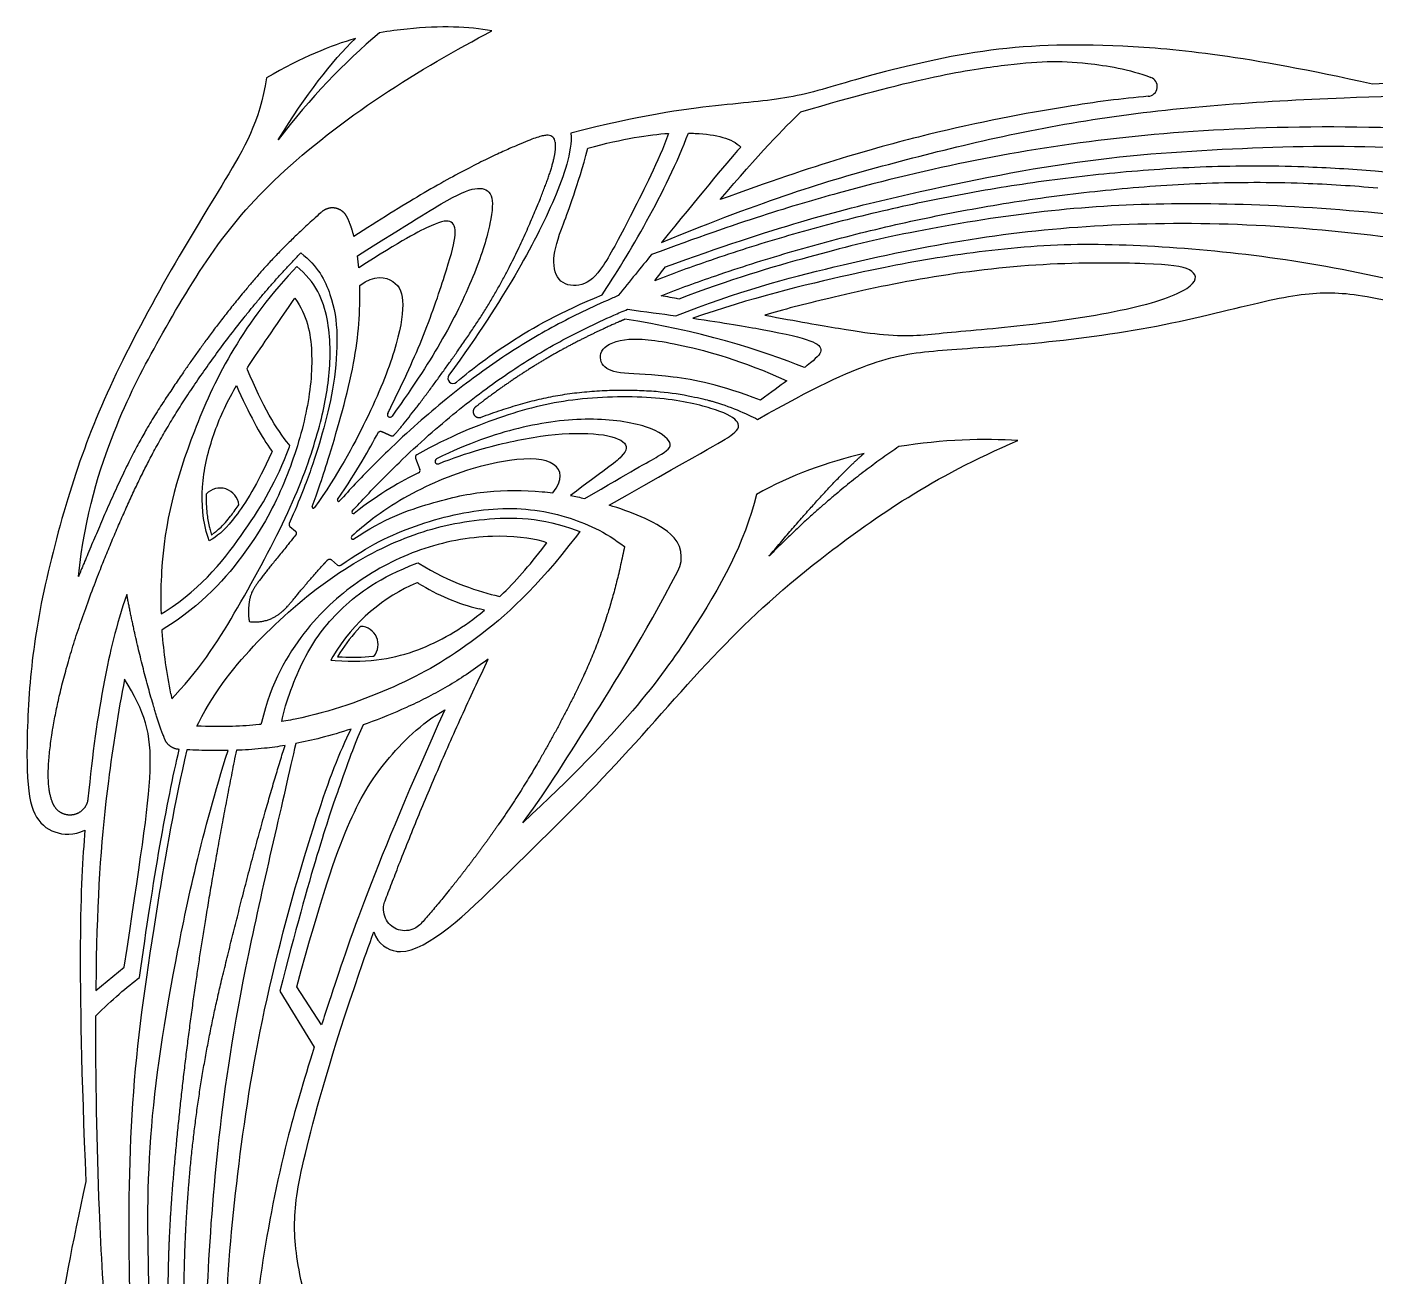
# Model space of a CAD drawing. Header units: millimetres. Extents: x -143 to 143, y -142 to 141.
# Drawn here: x 55.63 to 100.87, y 99.42 to 141.34 of the extents above; entities that cross this region are included whole.
import ezdxf

# ---------------------------------------------------------------- set-up
doc = ezdxf.new("R2010")
doc.units = ezdxf.units.MM
doc.header["$MEASUREMENT"] = 0
doc.layers.add('Layer 03', color=5, linetype='Continuous')

msp = doc.modelspace()

# ---------------------------------------------------------------- linework, layer by layer
at = {"layer": 'Layer 03'}
for p, q in [((64.682, 133.299), (64.562, 133.171)), ((64.785, 133.208), (64.682, 133.299)), ((64.539, 132.124), (64.615, 132.233)), ((64.615, 132.233), (64.689, 132.123)), ((63.014, 129.881), (63.039, 129.921)), ((63.031, 129.837), (63.014, 129.881)), ((62.567, 129.148), (62.655, 129.305)), ((62.655, 129.305), (62.729, 129.14)), ((63.824, 127.136), (63.854, 127.093)), ((64.453, 127.294), (64.419, 127.335)), ((64.434, 127.244), (64.453, 127.294)), ((63.854, 127.093), (63.833, 127.046)), ((68.667, 126.863), (68.813, 126.491)), ((61.642, 125.66), (61.641, 125.624)), ((62.716, 125.272), (62.736, 125.301)), ((61.78, 124.418), (61.814, 124.289)), ((64.452, 124.569), (64.633, 124.415)), ((73.864, 124.516), (74.18, 124.404)), ((61.739, 124.093), (61.704, 124.2)), ((61.836, 124.15), (61.739, 124.093)), ((61.814, 124.289), (61.921, 124.369)), ((73.077, 124.03), (72.951, 124.068)), ((72.997, 123.926), (73.077, 124.03)), ((74.18, 124.404), (74.063, 124.251)), ((65.843, 123.46), (66.051, 123.282)), ((68.707, 123.341), (68.749, 123.357)), ((68.749, 123.357), (68.788, 123.333)), ((68.729, 122.688), (68.686, 122.671)), ((68.769, 122.664), (68.729, 122.688)), ((71.45, 122.236), (71.498, 122.224)), ((71.498, 122.224), (71.534, 122.259)), ((60.122, 121.801), (60.126, 121.642)), ((60.126, 121.642), (60.261, 121.727)), ((70.982, 121.763), (70.803, 121.807)), ((70.837, 121.648), (70.982, 121.763)), ((60.2, 121.129), (60.153, 121.1)), ((60.153, 121.1), (60.157, 121.046)), ((66.827, 121.223), (66.797, 121.191)), ((65.894, 120.21), (65.82, 120.084)), ((65.82, 120.084), (65.966, 120.074)), ((66.129, 120.336), (66.045, 120.204)), ((66.045, 120.204), (66.201, 120.196)), ((67.233, 120.22), (67.272, 120.223)), ((60.449, 118.962), (60.485, 118.793)), ((60.485, 118.793), (60.603, 118.919)), ((64.177, 118.025), (64.207, 118.158)), ((61.328, 117.874), (61.393, 118.001)), ((61.472, 117.87), (61.328, 117.874)), ((63.479, 117.93), (63.415, 117.924)), ((63.494, 117.993), (63.479, 117.93)), ((64.311, 118.049), (64.177, 118.025)), ((57.939, 109.004), (58.891, 109.787)), ((65.51, 107.844), (64.681, 109.121)), ((64.11, 108.975), (65.269, 107.096))]:
    msp.add_line(p, q, dxfattribs=at)
for centre, radius, start, end in [((93.231, 139.341), 0.329, 274.6767, 69.624), ((91.494, 26.038), 110.855, 81.33957, 85.15046), ((69.925, 129.548), 0.174, 143.9148, 310.6069), ((67.808, 128.327), 0.0843, 154.0075, 324.3466), ((68.751, 126.896), 0.0907, 119.4731, 201.3789), ((69.41, 126.763), 0.09, 116.3279, 292.4567), ((68.728, 126.458), 0.0907, 295.8227, 21.3789), ((62.108, 125.233), 0.632, 6.1253, 137.5254), ((66.083, 125.458), 0.0401, 146.0993, 317.6139), ((65.244, 125.234), 0.0454, 159.1643, 324.9819), ((66.574, 125.055), 0.0494, 137.57, 307.4592), ((64.511, 124.638), 0.0907, 156.6759, 229.5574), ((66.563, 124.203), 0.0583, 132.0328, 304.5046), ((76.571, 123.545), 1.014, 332.3152, 49.8436), ((66.11, 123.351), 0.0907, 229.3794, 305.3599), ((72.481, 128.631), 7.027, 238.118, 256.1862), ((75.133, 122.076), 15.011, 183.9364, 191.9747), ((70.953, 117.257), 5.723, 136.5768, 147.4627), ((66.798, 120.611), 0.613, 320.7667, 87.2459), ((66.551, 127.478), 7.29, 267.2474, 275.3661)]:
    msp.add_arc(centre, radius, start, end, dxfattribs=at)
for points, degree in [([(57.355, 122.892), (57.568, 124.99), (58.582, 128.091), (59.902, 130.608), (61.743, 133.781), (63.837, 136.3), (67.499, 139.146), (70.04, 140.578), (71.226, 141.212)], 3), ([(66.646, 140.951), (65.831, 140.719), (64.868, 140.327), (63.661, 139.633)], 3), ([(67.456, 141.141), (66.266, 140.15), (65.133, 138.954), (64.059, 137.553)], 3), ([(64.059, 137.553), (64.988, 139.058), (65.851, 140.19), (66.646, 140.951)], 3), ([(100.779, 139.423), (96.465, 140.377), (92.003, 140.833), (87.697, 140.67), (83.452, 139.614), (81.38, 138.917), (79.05, 138.762), (76.225, 138.385), (73.882, 137.774)], 3), ([(63.661, 139.633), (63.436, 138.147), (62.395, 136.389), (60.159, 132.752), (58.178, 128.923), (57.036, 125.832), (56.049, 122.042), (55.667, 119.184), (55.583, 116.12), (55.813, 114.809), (56.507, 114.23), (57.198, 114.211), (57.573, 114.381)], 3), ([(112.57, 139.452), (110.771, 139.605), (108.086, 139.725), (100.779, 139.423)], 3), ([(78.891, 135.545), (80.166, 137.055), (81.064, 137.986), (81.595, 138.489)], 3), ([(77.16, 137.768), (76.807, 136.802), (75.865, 134.972), (74.922, 133.125), (74.275, 132.6), (73.446, 132.684), (73.217, 133.529), (73.552, 134.572), (74.089, 135.931), (74.453, 137.275)], 3), ([(74.453, 137.275), (75.646, 137.597), (76.495, 137.729), (77.16, 137.768)], 3), ([(74.924, 132.347), (75.79, 133.644), (77.088, 135.828), (77.823, 137.779)], 3), ([(79.582, 137.309), (79.042, 136.705), (78.147, 135.616), (76.918, 134.108)], 3), ([(66.759, 133.258), (66.748, 133.392), (66.734, 133.527), (66.717, 133.66)], 3), ([(76.589, 133.705), (76.239, 133.274), (75.864, 132.813), (75.465, 132.323)], 3), ([(76.692, 132.823), (76.815, 132.982), (76.937, 133.138), (77.056, 133.289)], 3), ([(63.039, 129.921), (63.348, 130.395), (63.794, 131.046), (64.539, 132.124)], 3), ([(77.5, 132.209), (77.308, 132.246), (77.11, 132.284), (76.905, 132.322)], 3), ([(75.776, 131.864), (76.388, 131.784), (76.925, 131.712), (77.398, 131.646)], 3), ([(80.384, 131.667), (81.484, 131.464), (82.269, 131.324), (82.859, 131.226)], 3), ([(81.718, 129.908), (80.379, 130.466), (78.011, 131.197), (75.686, 131.529)], 3), ([(64.419, 127.335), (64.009, 127.82), (63.516, 128.634), (63.031, 129.837)], 3), ([(81.129, 129.467), (80.892, 129.292), (80.603, 129.08), (80.245, 128.818)], 3), ([(62.729, 129.14), (63.148, 128.202), (63.525, 127.559), (63.824, 127.136)], 3), ([(66.05, 125.48), (66.722, 126.481), (67.116, 127.161), (67.41, 127.723)], 3), ([(84.881, 127.256), (82.633, 125.726), (80.528, 123.578)], 2), ([(88.883, 127.461), (87.761, 127.53), (86.36, 127.496), (84.881, 127.256)], 3), ([(83.718, 127.026), (82.495, 126.738), (81.255, 126.297), (80.105, 125.647)], 3), ([(80.528, 123.578), (82.709, 126.171), (83.718, 127.026)], 2), ([(68.768, 126.376), (68.179, 126.091), (67.513, 125.712), (66.605, 125.016)], 3), ([(80.105, 125.647), (79.708, 124.021), (78.12, 121.113), (75.601, 117.728), (72.267, 114.629)], 3), ([(73.872, 125.613), (74.022, 125.585), (74.18, 125.552), (74.349, 125.511)], 3), ([(77.225, 124.32), (76.677, 124.782), (75.836, 125.083), (75.159, 125.289)], 3), ([(71.534, 122.259), (72.001, 122.707), (72.472, 123.243), (72.997, 123.926)], 3), ([(68.788, 123.333), (69.811, 122.693), (70.835, 122.378), (71.45, 122.236)], 3), ([(68.686, 122.671), (67.645, 122.241), (66.581, 121.389), (65.894, 120.21)], 3), ([(64.681, 109.121), (65.515, 112.175), (66.422, 114.838), (67.549, 116.683), (68.861, 117.974), (69.646, 118.417)], 3), ([(63.415, 117.924), (62.856, 117.868), (62.233, 117.847), (61.472, 117.87)], 3), ([(59.404, 109.441), (59.87, 112.772), (60.314, 115.323), (60.736, 117.092)], 3), ([(57.573, 114.381), (57.419, 112.581), (57.299, 109.896), (57.601, 102.59)], 3), ([(57.934, 108.148), (58.496, 108.697), (58.986, 109.128), (59.404, 109.441)], 3), ([(57.601, 102.59), (56.648, 98.276), (56.191, 93.814), (56.355, 89.508), (57.41, 85.262), (58.107, 83.191), (58.262, 80.861), (58.639, 78.036), (59.25, 75.693)], 3)]:
    msp.add_open_spline(points, degree=degree, dxfattribs=at)
for points, knots in [([(71.226, 141.212), (70.451, 141.351), (69.301, 141.397), (67.785, 141.203), (67.456, 141.141)], [3831.293284, 3831.293284, 3831.293284, 3831.293284, 3835.682116, 3836.78708, 3836.78708, 3836.78708, 3836.78708]), ([(81.595, 138.489), (85.32, 139.597), (88.842, 140.177), (90.714, 140.236), (92.609, 139.923), (93.346, 139.65)], [127.26829, 127.26829, 127.26829, 127.26829, 132.17392, 137.07955, 140.29011, 140.29011, 140.29011, 140.29011]), ([(76.918, 134.108), (80.503, 135.576), (84.278, 136.728), (91.477, 138.458), (98.926, 138.995), (104.31, 139.093), (106.337, 139.09)], [3950.348208, 3950.348208, 3950.348208, 3950.348208, 3958.301623, 3966.255041, 3974.208458, 3980.136216, 3980.136216, 3980.136216, 3980.136216]), ([(93.258, 139.013), (92.381, 138.941), (90.111, 138.633), (86.112, 137.862), (82.158, 136.743), (78.891, 135.545)], [141.271245, 141.271245, 141.271245, 141.271245, 145.270358, 151.1715, 157.072641, 157.072641, 157.072641, 157.072641]), ([(115.268, 136.029), (113.504, 136.449), (109.071, 137.198), (103.919, 137.952), (97.364, 138.042), (92.093, 137.655), (87.428, 136.924), (82.906, 135.827), (79.655, 134.835), (76.589, 133.705)], [3704.259652, 3704.259652, 3704.259652, 3704.259652, 3708.694527, 3715.32425, 3721.953973, 3728.583697, 3735.21342, 3741.843144, 3748.472865, 3748.472865, 3748.472865, 3748.472865]), ([(73.882, 137.774), (73.924, 137.147), (73.352, 135.493), (72.153, 133.173), (70.802, 131.047), (69.785, 129.651)], [3918.311601, 3918.311601, 3918.311601, 3918.311601, 3921.565997, 3925.120136, 3928.512036, 3928.512036, 3928.512036, 3928.512036]), ([(77.823, 137.779), (77.9, 137.777), (78.721, 137.741), (79.291, 137.605), (79.582, 137.309)], [3942.149698, 3942.149698, 3942.149698, 3942.149698, 3942.431489, 3945.228885, 3945.228885, 3945.228885, 3945.228885]), ([(77.056, 133.289), (80.805, 134.651), (84.815, 135.69), (90.992, 136.956), (96.413, 137.302), (101.859, 137.425), (107.305, 136.639), (112.462, 135.532), (115.245, 134.65)], [3658.826492, 3658.826492, 3658.826492, 3658.826492, 3666.380417, 3673.934343, 3681.488268, 3689.042194, 3696.596119, 3702.739265, 3702.739265, 3702.739265, 3702.739265]), ([(100.866, 136.496), (100.072, 136.563), (98.718, 136.647), (96.825, 136.68), (95.213, 136.651), (93.658, 136.569), (91.657, 136.406), (89.226, 136.113), (86.391, 135.626), (83.663, 135.021), (81.059, 134.32), (78.743, 133.586), (77.31, 133.064), (76.692, 132.823)], [3631.243881, 3631.243881, 3631.243881, 3631.243881, 3633.877733, 3635.730505, 3637.500324, 3639.209039, 3640.877653, 3644.137221, 3647.30357, 3650.384546, 3653.374569, 3656.219945, 3658.414613, 3658.414613, 3658.414613, 3658.414613]), ([(66.717, 133.66), (68.483, 134.768), (69.952, 135.695), (70.805, 136.012), (71.289, 135.781), (71.237, 134.883), (70.741, 133.167), (69.664, 130.926), (68.662, 129.373), (67.877, 128.278)], [118.690664, 118.690664, 118.690664, 118.690664, 120.862816, 123.034969, 125.207121, 127.379273, 129.551425, 131.723577, 133.813716, 133.813716, 133.813716, 133.813716]), ([(76.905, 132.322), (77.512, 132.558), (78.924, 133.072), (81.212, 133.797), (83.793, 134.492), (86.496, 135.092), (89.305, 135.574), (91.713, 135.865), (93.694, 136.026), (95.232, 136.107), (96.826, 136.136), (98.744, 136.102), (100.131, 136.014), (100.963, 135.941)], [3571.061777, 3571.061777, 3571.061777, 3571.061777, 3573.212792, 3576.031085, 3578.994603, 3582.047661, 3585.184567, 3588.413444, 3590.065814, 3591.755776, 3593.504881, 3595.335778, 3598.097909, 3598.097909, 3598.097909, 3598.097909]), ([(115.478, 132.38), (113.734, 132.769), (107.637, 134.232), (102.171, 135.028), (97.148, 135.403), (92.976, 135.436), (89.054, 135.124), (84.773, 134.377), (82.161, 133.722), (79.184, 132.854), (77.5, 132.209)], [3528.271159, 3528.271159, 3528.271159, 3528.271159, 3533.302657, 3538.677726, 3544.052795, 3549.427863, 3554.802932, 3560.178001, 3565.55307, 3570.928138, 3570.928138, 3570.928138, 3570.928138]), ([(67.732, 128.364), (67.755, 128.41), (68.175, 129.274), (68.935, 130.849), (69.707, 133.166), (70.067, 134.381), (69.931, 134.875), (69.398, 134.822), (68.196, 134.174), (66.759, 133.258)], [134.089791, 134.089791, 134.089791, 134.089791, 134.21637, 136.504253, 138.792136, 141.080019, 143.367902, 145.655785, 147.943667, 147.943667, 147.943667, 147.943667]), ([(77.398, 131.646), (79.478, 132.465), (82.8, 133.356), (87.3, 134.289), (91.661, 134.751), (96.515, 134.792), (101.644, 134.306), (107.128, 133.414), (113.177, 131.687), (115.208, 130.898), (115.966, 130.522)], [3482.955315, 3482.955315, 3482.955315, 3482.955315, 3488.463377, 3493.97144, 3499.479503, 3504.987566, 3510.495629, 3516.003693, 3521.511756, 3526.152822, 3526.152822, 3526.152822, 3526.152822]), ([(105.286, 131.756), (104.111, 132.131), (101.823, 132.81), (97.829, 133.595), (93.64, 134.011), (89.944, 134.09), (86.461, 133.664), (83.53, 133.126), (79.887, 132.232), (77.967, 131.565)], [4104.335622, 4104.335622, 4104.335622, 4104.335622, 4108.241467, 4113.716094, 4119.190721, 4124.665348, 4130.139975, 4135.614602, 4141.4646, 4141.4646, 4141.4646, 4141.4646]), ([(64.817, 133.756), (65.387, 133.327), (65.887, 132.325), (66.08, 131.059), (65.958, 129.354), (65.588, 127.85), (65.207, 126.581), (64.804, 125.545), (64.428, 124.674)], [4032.891342, 4032.891342, 4032.891342, 4032.891342, 4034.729544, 4036.567747, 4038.405949, 4040.244151, 4042.082354, 4043.783401, 4043.783401, 4043.783401, 4043.783401]), ([(64.562, 133.171), (62.774, 131.257), (60.983, 127.562), (60.15, 124.37), (60.112, 122.235), (60.122, 121.801)], [310.550513, 310.550513, 310.550513, 310.550513, 316.629374, 322.708235, 324.224901, 324.224901, 324.224901, 324.224901]), ([(60.603, 118.919), (61.53, 119.907), (62.71, 121.801), (64.545, 125.214), (65.41, 127.661), (65.807, 129.485), (65.837, 131.444), (65.391, 132.674), (64.785, 133.208)], [292.496654, 292.496654, 292.496654, 292.496654, 295.355155, 298.333005, 301.310854, 304.288704, 307.266553, 310.244402, 310.244402, 310.244402, 310.244402]), ([(66.792, 132.664), (67.284, 133.036), (68.05, 132.881), (68.331, 132.153), (68.054, 130.588), (67.163, 128.344), (66.046, 126.298), (65.281, 125.208)], [77.887346, 77.887346, 77.887346, 77.887346, 80.141014, 82.394682, 84.64835, 86.902019, 88.963968, 88.963968, 88.963968, 88.963968]), ([(82.859, 131.226), (83.578, 131.106), (85.088, 130.909), (86.215, 131.08), (89.376, 131.316), (93.224, 131.935), (94.979, 132.674), (94.82, 133.258), (93.564, 133.41), (89.767, 133.452), (85.711, 132.956), (82.548, 132.246), (80.988, 131.851), (80.384, 131.667)], [74.386335, 74.386335, 74.386335, 74.386335, 75.750108, 79.165926, 82.581744, 85.997562, 89.413381, 92.829199, 96.245017, 99.660835, 103.076653, 106.492471, 109.434457, 109.434457, 109.434457, 109.434457]), ([(65.202, 125.25), (65.369, 125.69), (65.807, 126.999), (66.687, 130.064), (66.82, 131.795), (66.792, 132.664)], [69.636835, 69.636835, 69.636835, 69.636835, 72.025668, 75.106236, 77.887346, 77.887346, 77.887346, 77.887346]), ([(64.689, 132.123), (65.06, 131.575), (65.275, 130.281), (65.032, 128.274), (64.32, 126.026), (63.174, 123.833), (61.51, 121.932), (60.2, 121.129)], [275.44237, 275.44237, 275.44237, 275.44237, 278.149772, 281.034781, 283.91979, 286.804799, 289.655933, 289.655933, 289.655933, 289.655933]), ([(75.465, 132.323), (75.344, 132.271), (74.903, 132.079), (74.157, 131.733), (73.241, 131.261), (72.35, 130.747), (71.468, 130.18), (70.579, 129.546), (69.664, 128.834), (68.704, 128.021), (67.684, 127.073), (66.817, 126.192), (66.289, 125.623), (66.113, 125.431)], [3749.867541, 3749.867541, 3749.867541, 3749.867541, 3750.303057, 3751.458055, 3752.585609, 3753.710393, 3754.857219, 3756.051264, 3757.318057, 3758.691385, 3760.211051, 3761.917682, 3762.778933, 3762.778933, 3762.778933, 3762.778933]), ([(70.039, 129.416), (70.616, 129.911), (71.866, 130.836), (73.535, 131.776), (74.924, 132.347)], [3929.070293, 3929.070293, 3929.070293, 3929.070293, 3931.911701, 3935.332975, 3935.332975, 3935.332975, 3935.332975]), ([(80.147, 128.169), (82.048, 129.247), (84.216, 130.258), (86.163, 130.506), (89.219, 130.666), (93.629, 131.221), (97.464, 132.26), (99.386, 132.51), (101.362, 132.199), (105.322, 131.11), (108.684, 129.93), (109.158, 129.759)], [3327.344045, 3327.344045, 3327.344045, 3327.344045, 3332.33914, 3337.334236, 3342.329332, 3347.324428, 3352.319523, 3357.314619, 3362.309715, 3367.304811, 3368.079756, 3368.079756, 3368.079756, 3368.079756]), ([(66.538, 125.089), (66.704, 125.27), (67.217, 125.823), (68.063, 126.682), (69.065, 127.613), (70.007, 128.411), (70.904, 129.109), (71.773, 129.729), (72.633, 130.282), (73.502, 130.783), (74.397, 131.245), (75.159, 131.598), (75.624, 131.799), (75.776, 131.864)], [3469.692756, 3469.692756, 3469.692756, 3469.692756, 3470.505543, 3472.18639, 3473.678931, 3475.026024, 3476.268242, 3477.435258, 3478.553525, 3479.649826, 3480.750959, 3481.882911, 3482.426597, 3482.426597, 3482.426597, 3482.426597]), ([(77.967, 131.565), (79.049, 131.408), (80.843, 131.102), (82.078, 130.809), (82.392, 130.492), (82.096, 130.202), (81.75, 129.933), (81.718, 129.908)], [4141.4646, 4141.4646, 4141.4646, 4141.4646, 4142.820624, 4144.929728, 4147.038831, 4149.147934, 4149.356682, 4149.356682, 4149.356682, 4149.356682]), ([(80.245, 128.818), (78.893, 129.325), (77.155, 129.681), (75.51, 129.682), (74.884, 129.908), (74.79, 130.566), (75.704, 130.958), (77.369, 130.758), (79.592, 130.158), (81.129, 129.467)], [41.781258, 41.781258, 41.781258, 41.781258, 43.879291, 45.977325, 48.075358, 50.173392, 52.271425, 54.369459, 56.467492, 56.467492, 56.467492, 56.467492]), ([(61.704, 124.2), (61.52, 124.764), (61.437, 125.963), (61.817, 127.576), (62.253, 128.588), (62.567, 129.148)], [47.991493, 47.991493, 47.991493, 47.991493, 50.332409, 52.816804, 55.237072, 55.237072, 55.237072, 55.237072]), ([(75.159, 125.289), (78.655, 127.274), (79.502, 127.711), (79.585, 128.126), (78.748, 128.538), (76.889, 128.963), (74.011, 128.927), (71.727, 128.371), (69.816, 127.602), (68.707, 126.975)], [3448.472399, 3448.472399, 3448.472399, 3448.472399, 3451.133087, 3453.793774, 3456.454462, 3459.115149, 3461.775836, 3464.436524, 3467.05646, 3467.05646, 3467.05646, 3467.05646]), ([(70.869, 128.242), (71.098, 128.329), (71.532, 128.482), (72.177, 128.684), (72.808, 128.85), (73.441, 128.979), (74.089, 129.072), (74.757, 129.13), (75.432, 129.156), (76.094, 129.152), (76.891, 129.11), (77.744, 128.996), (78.483, 128.814), (79.162, 128.638), (79.767, 128.359), (80.147, 128.169)], [3311.091697, 3311.091697, 3311.091697, 3311.091697, 3311.871429, 3312.613044, 3313.325881, 3314.030684, 3314.748793, 3315.493256, 3316.246619, 3316.984424, 3317.682102, 3318.887223, 3319.825921, 3320.197174, 3327.344045, 3327.344045, 3327.344045, 3327.344045]), ([(74.349, 125.511), (75.928, 126.447), (77.007, 127.019), (77.393, 127.341), (76.595, 127.977), (74.556, 128.271), (72.234, 127.984), (70.456, 127.381), (69.37, 126.844)], [92.261029, 92.261029, 92.261029, 92.261029, 94.560106, 96.859182, 99.158258, 101.457334, 103.75641, 105.910524, 105.910524, 105.910524, 105.910524]), ([(69.445, 126.68), (69.914, 126.874), (70.974, 127.227), (72.91, 127.674), (74.774, 127.745), (75.807, 127.452), (75.76, 126.971), (74.969, 126.451), (73.872, 125.613)], [106.215501, 106.215501, 106.215501, 106.215501, 107.715982, 109.825609, 111.935236, 114.044863, 116.154489, 118.264116, 118.264116, 118.264116, 118.264116]), ([(60.261, 121.727), (61.541, 122.532), (63.113, 124.604), (63.992, 126.071), (64.434, 127.244)], [324.547723, 324.547723, 324.547723, 324.547723, 328.414701, 332.359272, 332.359272, 332.359272, 332.359272]), ([(67.265, 110.969), (67.4, 110.545), (67.823, 110.322), (69.014, 110.257), (72.162, 113.334), (75.377, 116.472), (78.925, 120.636), (82.065, 123.466), (86.008, 126.238), (88.883, 127.461)], [3368.079756, 3368.079756, 3368.079756, 3368.079756, 3369.336464, 3369.573108, 3374.192127, 3380.304498, 3386.416869, 3392.52924, 3398.641611, 3398.641611, 3398.641611, 3398.641611]), ([(63.833, 127.046), (63.358, 125.991), (62.592, 124.773), (62.092, 124.301), (61.836, 124.15)], [58.160285, 58.160285, 58.160285, 58.160285, 60.207723, 62.054799, 62.054799, 62.054799, 62.054799]), ([(73.275, 125.705), (73.622, 126.14), (73.53, 126.804), (71.992, 126.935), (69.398, 126.21), (67.587, 125.15), (66.742, 124.443), (66.524, 124.246)], [16.083201, 16.083201, 16.083201, 16.083201, 17.95318, 19.833941, 21.714703, 23.595464, 24.31836, 24.31836, 24.31836, 24.31836]), ([(66.596, 124.155), (67.583, 124.833), (69.302, 125.435), (71.05, 125.805), (72.406, 125.793), (73.154, 125.719), (73.275, 125.705)], [24.511851, 24.511851, 24.511851, 24.511851, 26.705894, 28.960937, 31.21598, 31.642456, 31.642456, 31.642456, 31.642456]), ([(61.641, 125.624), (61.637, 125.421), (61.651, 125.069), (61.717, 124.668), (61.765, 124.471), (61.78, 124.418)], [22.783502, 22.783502, 22.783502, 22.783502, 23.4547, 23.945714, 24.126111, 24.126111, 24.126111, 24.126111]), ([(61.393, 118.001), (61.947, 119.088), (63.338, 120.802), (65.791, 122.945), (68.351, 124.319), (70.674, 124.876), (72.744, 124.916), (73.864, 124.516)], [290.05794, 290.05794, 290.05794, 290.05794, 293.328386, 296.725477, 300.122568, 303.519659, 306.91675, 306.91675, 306.91675, 306.91675]), ([(61.921, 124.369), (61.94, 124.383), (62.073, 124.486), (62.254, 124.669), (62.446, 124.902), (62.588, 125.089), (62.672, 125.208), (62.716, 125.272)], [24.420176, 24.420176, 24.420176, 24.420176, 24.496889, 24.97459, 25.270131, 25.494028, 25.751347, 25.751347, 25.751347, 25.751347]), ([(66.163, 123.277), (67.086, 123.932), (68.602, 124.674), (71.333, 125.313), (73.572, 125.059), (75.036, 124.399), (75.678, 123.898)], [4054.59722, 4054.59722, 4054.59722, 4054.59722, 4057.557062, 4060.578282, 4063.599502, 4066.048953, 4066.048953, 4066.048953, 4066.048953]), ([(72.951, 124.068), (72.535, 124.194), (71.11, 124.347), (68.768, 123.897), (66.664, 122.776), (64.908, 121.185), (63.826, 119.363), (63.494, 117.993)], [335.628333, 335.628333, 335.628333, 335.628333, 337.93287, 340.780956, 343.629043, 346.477129, 349.282869, 349.282869, 349.282869, 349.282869]), ([(74.063, 124.251), (72.729, 122.504), (70.592, 120.597), (68.083, 119.156), (65.716, 118.32), (64.416, 118.068), (64.311, 118.049)], [307.418105, 307.418105, 307.418105, 307.418105, 311.935251, 316.452397, 320.969543, 321.361925, 321.361925, 321.361925, 321.361925]), ([(64.207, 118.158), (64.36, 118.845), (64.983, 120.43), (66.075, 121.823), (67.443, 122.859), (68.707, 123.341)], [321.695104, 321.695104, 321.695104, 321.695104, 324.259264, 326.989146, 329.68897, 329.68897, 329.68897, 329.68897]), ([(72.267, 114.629), (72.883, 115.434), (74.382, 117.809), (76.283, 120.814), (77.469, 123.074)], [3434.208712, 3434.208712, 3434.208712, 3434.208712, 3440.008839, 3445.401442, 3445.401442, 3445.401442, 3445.401442]), ([(58.979, 122.291), (58.613, 121.261), (58.099, 118.96), (57.829, 117.006), (57.672, 115.433)], [3997.58715, 3997.58715, 3997.58715, 3997.58715, 4002.752872, 4010.041492, 4010.041492, 4010.041492, 4010.041492]), ([(65.966, 120.074), (67.17, 119.993), (68.792, 120.311), (70.181, 121.126), (70.837, 121.648)], [660.450065, 660.450065, 660.450065, 660.450065, 663.5463, 666.587489, 666.587489, 666.587489, 666.587489]), ([(71.109, 120.123), (71.045, 120.076), (70.774, 119.877), (70.294, 119.547), (69.66, 119.158), (69.018, 118.81), (68.153, 118.397), (67.444, 118.107), (66.951, 117.93), (66.904, 117.913)], [4087.002766, 4087.002766, 4087.002766, 4087.002766, 4087.26517, 4088.114322, 4088.927236, 4089.724704, 4090.527249, 4092.0947, 4092.259035, 4092.259035, 4092.259035, 4092.259035]), ([(58.9, 119.445), (58.692, 118.371), (58.206, 115.246), (57.981, 112.276), (57.942, 109.388), (57.939, 109.004)], [34.47746, 34.47746, 34.47746, 34.47746, 39.429037, 47.382454, 48.556154, 48.556154, 48.556154, 48.556154]), ([(58.891, 109.787), (59.401, 113.24), (60.027, 116.946), (59.584, 118.363), (58.9, 119.445)], [49.915446, 49.915446, 49.915446, 49.915446, 55.395807, 60.876167, 60.876167, 60.876167, 60.876167]), ([(69.646, 118.417), (67.284, 113.193), (66.289, 110.225), (65.592, 108.096), (65.51, 107.844)], [53.51527, 53.51527, 53.51527, 53.51527, 58.989897, 59.763669, 59.763669, 59.763669, 59.763669]), ([(65.378, 79.209), (64.56, 81.289), (63.668, 84.611), (62.736, 89.111), (62.273, 93.471), (62.232, 98.325), (62.718, 103.455), (63.61, 108.939), (65.337, 114.987), (66.127, 117.019), (66.502, 117.776)], [3482.955314, 3482.955314, 3482.955314, 3482.955314, 3488.463376, 3493.971439, 3499.479502, 3504.987565, 3510.495628, 3516.003691, 3521.511754, 3526.152821, 3526.152821, 3526.152821, 3526.152821]), ([(66.904, 117.913), (66.68, 117.42), (66.121, 115.933), (65.168, 113.092), (64.11, 108.975)], [4092.259035, 4092.259035, 4092.259035, 4092.259035, 4096.441737, 4101.90355, 4101.90355, 4101.90355, 4101.90355]), ([(66.502, 117.776), (66.167, 117.667), (65.552, 117.486), (64.927, 117.344), (64.644, 117.289)], [3526.152821, 3526.152821, 3526.152821, 3526.152821, 3527.317658, 3528.271158, 3528.271158, 3528.271158, 3528.271158]), ([(64.644, 117.289), (64.255, 115.544), (62.792, 109.448), (61.996, 103.982), (61.622, 98.959), (61.589, 94.787), (61.9, 90.864), (62.647, 86.584), (63.302, 83.971), (64.17, 80.995), (64.815, 79.311)], [3528.271158, 3528.271158, 3528.271158, 3528.271158, 3533.302656, 3538.677725, 3544.052794, 3549.427863, 3554.802932, 3560.178, 3565.553069, 3570.928137, 3570.928137, 3570.928137, 3570.928137]), ([(64.288, 117.225), (64.058, 117.187), (63.546, 117.116), (62.999, 117.077), (62.684, 117.064), (62.653, 117.063)], [3614.331407, 3614.331407, 3614.331407, 3614.331407, 3615.101652, 3616.040407, 3616.143581, 3616.143581, 3616.143581, 3616.143581]), ([(60.996, 117.079), (60.575, 115.315), (59.826, 110.881), (59.072, 105.729), (58.982, 99.174), (59.369, 93.904), (60.1, 89.238), (61.198, 84.717), (62.19, 81.466), (63.32, 78.4)], [3704.259651, 3704.259651, 3704.259651, 3704.259651, 3708.694526, 3715.324249, 3721.953973, 3728.583696, 3735.213419, 3741.843143, 3748.472865, 3748.472865, 3748.472865, 3748.472865]), ([(63.735, 78.867), (62.374, 82.616), (61.335, 86.626), (60.068, 92.803), (59.723, 98.224), (59.599, 103.67), (60.386, 109.115), (61.492, 114.272), (62.375, 117.055)], [3658.826491, 3658.826491, 3658.826491, 3658.826491, 3666.380417, 3673.934342, 3681.488268, 3689.042193, 3696.596119, 3702.739264, 3702.739264, 3702.739264, 3702.739264]), ([(62.375, 117.055), (62.179, 117.052), (61.719, 117.051), (61.259, 117.066), (60.996, 117.079)], [3702.739264, 3702.739264, 3702.739264, 3702.739264, 3703.387194, 3704.259651, 3704.259651, 3704.259651, 3704.259651]), ([(68.855, 81.958), (67.777, 83.858), (66.766, 86.027), (66.519, 87.974), (66.359, 91.03), (65.803, 95.44), (64.765, 99.275), (64.514, 101.197), (64.825, 103.173), (65.914, 107.133), (67.094, 110.495), (67.265, 110.969)], [3327.344045, 3327.344045, 3327.344045, 3327.344045, 3332.339141, 3337.334237, 3342.329333, 3347.324428, 3352.319524, 3357.31462, 3362.309716, 3367.304812, 3368.079756, 3368.079756, 3368.079756, 3368.079756]), ([(62.916, 78.729), (61.448, 82.313), (60.296, 86.089), (58.566, 93.288), (58.029, 100.737), (57.931, 106.121), (57.934, 108.148)], [3950.348209, 3950.348209, 3950.348209, 3950.348209, 3958.301624, 3966.255041, 3974.208458, 3980.136217, 3980.136217, 3980.136217, 3980.136217]), ([(65.269, 107.096), (64.894, 105.922), (64.215, 103.634), (63.429, 99.639), (63.013, 95.451), (62.934, 91.755), (63.361, 88.272), (63.899, 85.341), (64.792, 81.697), (65.459, 79.778)], [4104.335623, 4104.335623, 4104.335623, 4104.335623, 4108.241468, 4113.716095, 4119.190722, 4124.665349, 4130.139976, 4135.614603, 4141.464601, 4141.464601, 4141.464601, 4141.464601])]:
    msp.add_open_spline(points, degree=3, knots=knots, dxfattribs=at)
for points, weights, knots in [([(67.844, 127.622), (67.881, 127.606), (67.921, 127.614), (67.948, 127.644), (68.32, 128.054), (69.793, 130.008), (71.516, 132.549), (72.667, 135.066), (73.415, 137.002), (73.387, 137.853), (72.479, 137.595), (69.464, 136.175), (66.599, 134.307)], [1, 0.87290396895, 0.87290396895, 1, 1, 1, 1, 1, 1, 1, 1, 1, 1], [3764.827276, 3764.827276, 3764.827276, 3764.827276, 3764.952824, 3764.952824, 3764.952824, 3767.5902, 3770.692215, 3773.79423, 3776.896244, 3779.998259, 3783.100274, 3786.202288, 3786.202288, 3786.202288, 3786.202288]), ([(66.599, 134.307), (66.541, 134.542), (66.466, 134.763), (66.367, 134.963), (66.29, 135.119), (66.152, 135.225), (65.981, 135.258), (65.81, 135.291), (65.642, 135.245), (65.512, 135.129), (64.406, 134.145), (63.184, 132.83), (61.699, 130.947), (60.501, 129.215), (59.03, 126.979), (57.57, 123.421), (57.355, 122.892)], [1, 1, 1, 1, 0.930756199941, 0.930756199941, 1, 0.930756199941, 0.930756199941, 1, 1, 1, 1, 1, 1, 1, 1], [3786.202288, 3786.202288, 3786.202288, 3786.202288, 3786.987473, 3786.987473, 3786.987473, 3787.543003, 3787.543003, 3787.543003, 3788.098532, 3788.098532, 3788.098532, 3791.128509, 3794.541327, 3797.954145, 3801.366963, 3804.779781, 3804.779781, 3804.779781, 3804.779781]), ([(57.672, 115.433), (57.644, 115.162), (57.463, 114.959), (57.196, 114.902), (56.929, 114.844), (56.68, 114.955), (56.544, 115.192), (56.517, 115.238), (56.317, 115.669), (56.289, 116.978), (57.004, 120.442), (58.992, 125.478), (60.812, 128.919), (63.425, 132.334), (64.817, 133.756)], [1, 0.872030556452, 0.872030556452, 1, 0.872030556452, 0.872030556452, 1, 1, 1, 1, 1, 1, 1, 1, 1], [4010.041492, 4010.041492, 4010.041492, 4010.041492, 4010.882556, 4010.882556, 4010.882556, 4011.72362, 4011.72362, 4011.72362, 4012.272706, 4016.396433, 4020.52016, 4024.643888, 4028.767615, 4032.891342, 4032.891342, 4032.891342, 4032.891342]), ([(75.686, 131.529), (75.505, 131.45), (74.998, 131.226), (74.183, 130.835), (73.254, 130.333), (72.345, 129.782), (71.486, 129.196), (70.934, 128.784), (70.677, 128.585), (70.595, 128.522), (70.575, 128.421), (70.625, 128.331), (70.676, 128.241), (70.772, 128.206), (70.869, 128.242)], [1, 1, 1, 1, 1, 1, 1, 1, 1, 0.838481319577, 0.838481319577, 1, 0.838481319577, 0.838481319577, 1], [3304.046426, 3304.046426, 3304.046426, 3304.046426, 3304.701379, 3305.879551, 3307.032625, 3308.193048, 3309.39361, 3310.469157, 3310.469157, 3310.469157, 3310.780427, 3310.780427, 3310.780427, 3311.091697, 3311.091697, 3311.091697, 3311.091697]), ([(67.41, 127.723), (67.434, 127.768), (67.481, 127.784), (67.527, 127.764), (67.644, 127.712), (67.749, 127.665), (67.844, 127.622)], [1, 0.819248827821, 0.819248827821, 1, 1, 1, 1], [3764.2941858, 3764.2941858, 3764.2941858, 3764.2941858, 3764.4450101, 3764.4450101, 3764.4450101, 3764.8272756, 3764.8272756, 3764.8272756, 3764.8272756]), ([(64.633, 124.415), (64.672, 124.381), (64.677, 124.33), (64.645, 124.289), (64.05, 123.541), (63.31, 122.657), (63.06, 122.188), (63.043, 121.584), (63.091, 121.381)], [1, 0.812675566211, 0.812675566211, 1, 1, 1, 1, 1, 1], [4044.171934, 4044.171934, 4044.171934, 4044.171934, 4044.325617, 4044.325617, 4044.325617, 4045.588527, 4046.889581, 4048.190636, 4048.190636, 4048.190636, 4048.190636]), ([(75.678, 123.898), (75.19, 121.431), (73.881, 118.484), (71.666, 114.684), (69.498, 111.972), (68.853, 111.249), (68.611, 110.977), (68.252, 110.923), (67.941, 111.111), (67.629, 111.298), (67.51, 111.642), (67.637, 111.982), (68.478, 114.236), (69.588, 116.942), (71.109, 120.123)], [1, 1, 1, 1, 1, 1, 0.846311431323, 0.846311431323, 1, 0.846311431323, 0.846311431323, 1, 1, 1, 1], [4066.048953, 4066.048953, 4066.048953, 4066.048953, 4072.106162, 4078.163373, 4081.34029, 4081.34029, 4081.34029, 4082.443652, 4082.443652, 4082.443652, 4083.547015, 4083.547015, 4083.547015, 4087.002766, 4087.002766, 4087.002766, 4087.002766]), ([(63.091, 121.381), (63.568, 121.333), (64.145, 121.625), (64.465, 121.996), (65.18, 122.876), (65.675, 123.407), (65.718, 123.454), (65.753, 123.491), (65.804, 123.494), (65.843, 123.46)], [1, 1, 1, 1, 1, 1, 1, 0.815441298098, 0.815441298098, 1], [4048.190636, 4048.190636, 4048.190636, 4048.190636, 4050.071397, 4051.952158, 4053.83292, 4054.010571, 4054.010571, 4054.010571, 4054.163056, 4054.163056, 4054.163056, 4054.163056]), ([(60.736, 117.092), (60.512, 117.105), (60.33, 117.236), (60.247, 117.444), (59.781, 118.612), (59.218, 120.973), (58.979, 122.291)], [1, 0.895600235584, 0.895600235584, 1, 1, 1, 1], [3991.199772, 3991.199772, 3991.199772, 3991.199772, 3991.900918, 3991.900918, 3991.900918, 3997.58715, 3997.58715, 3997.58715, 3997.58715]), ([(64.702, 78.716), (64.466, 79.322), (63.952, 80.735), (63.227, 83.023), (62.532, 85.603), (61.933, 88.307), (61.45, 91.115), (61.16, 93.524), (60.998, 95.505), (60.917, 97.043), (60.888, 98.636), (60.922, 100.555), (61.01, 101.941), (61.083, 102.774), (61.277, 104.987), (61.637, 107.181), (62.159, 109.341), (62.8, 111.989), (63.551, 114.908), (64.288, 117.225)], [1, 1, 1, 1, 1, 1, 1, 1, 1, 1, 1, 1, 1, 1, 0.998131659567, 0.998131659567, 1, 1, 1, 1], [3571.061777, 3571.061777, 3571.061777, 3571.061777, 3573.212791, 3576.031084, 3578.994602, 3582.04766, 3585.184567, 3588.413443, 3590.065813, 3591.755775, 3593.504881, 3595.335777, 3598.097908, 3598.097908, 3598.097908, 3605.439334, 3605.439334, 3605.439334, 3614.331407, 3614.331407, 3614.331407, 3614.331407]), ([(62.653, 117.063), (62.143, 114.539), (61.719, 112.126), (61.395, 109.997), (61.025, 107.567), (60.736, 105.126), (60.528, 102.677), (60.461, 101.883), (60.377, 100.528), (60.344, 98.636), (60.373, 97.024), (60.455, 95.469), (60.618, 93.468), (60.911, 91.037), (61.398, 88.202), (62.003, 85.474), (62.705, 82.869), (63.438, 80.553), (63.96, 79.121), (64.201, 78.502)], [1, 1, 1, 1, 0.999631373811, 0.999631373811, 1, 1, 1, 1, 1, 1, 1, 1, 1, 1, 1, 1, 1, 1], [3616.143581, 3616.143581, 3616.143581, 3616.143581, 3623.117483, 3623.117483, 3623.117483, 3631.24388, 3631.24388, 3631.24388, 3633.877733, 3635.730505, 3637.500324, 3639.209038, 3640.877653, 3644.13722, 3647.303569, 3650.384546, 3653.374568, 3656.219944, 3658.414613, 3658.414613, 3658.414613, 3658.414613])]:
    msp.add_rational_spline(points, weights, degree=3, knots=knots, dxfattribs=at)

doc.saveas('drawing.dxf')
